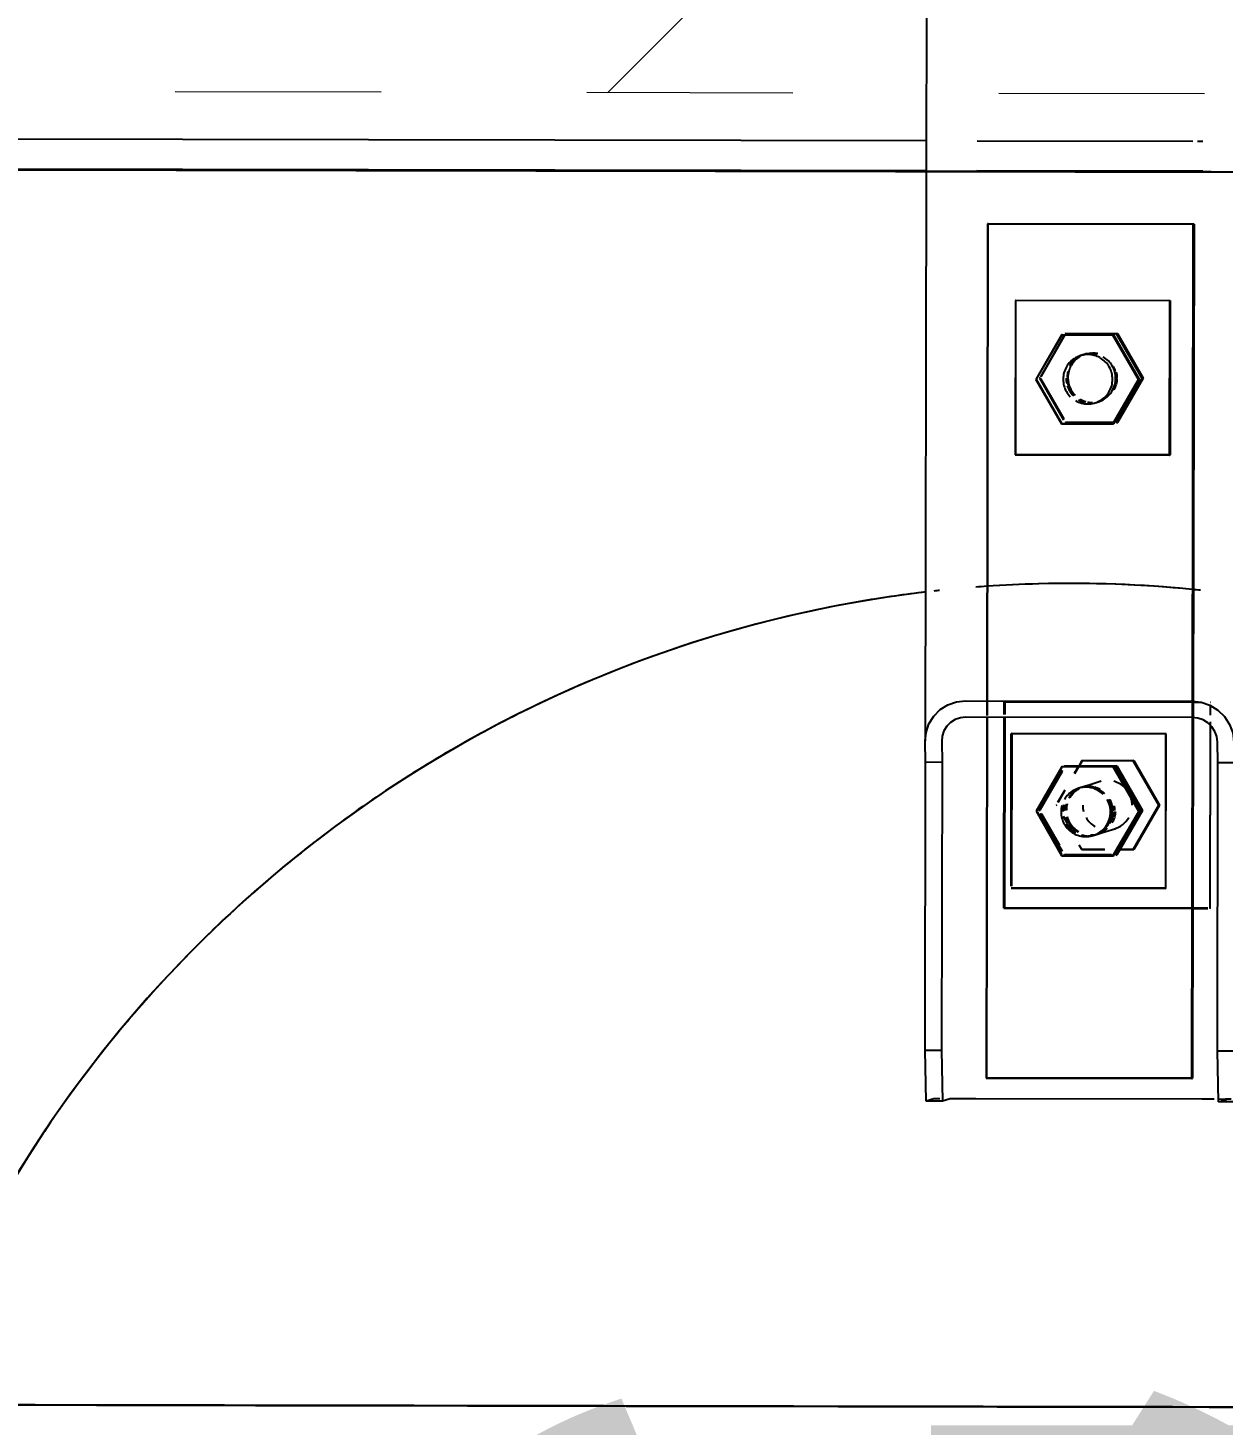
# Model space of a CAD drawing. Header units: metres. Extents: x -354 to -91, y 3 to 562.
# Drawn here: x -270.434 to -269.853, y 508.731 to 509.41 of the extents above; entities that cross this region are included whole.
import ezdxf

# ---------------------------------------------------------------- set-up
doc = ezdxf.new("R2010")
doc.units = ezdxf.units.M
doc.linetypes.add('JacobsDash', pattern=[0.0045, 0.003, -0.0015])
for name, color, linetype, lineweight in [('A-ANNO-NOTE', 7, 'Continuous', 9), ('A-DETL', 7, 'Continuous', 13), ('A-DETL-GENF', 7, 'Continuous', 9), ('A-GENM', 7, 'Continuous', 25)]:
    doc.layers.add(name, color=color, linetype=linetype, lineweight=lineweight)
doc.styles.add('Arial Narrow_2', font='ARIALN.TTF', dxfattribs={"height": 0.0025})

# ---------------------------------------------------------------- blocks, each defined once
blk = doc.blocks.new('T2DPAA-T2D-C3S-RW-M2D-100010_dwg-40802999-DRG-2873034 - CONSTRUCTION SEQUENCE STAGE A8')
at = {"color": 254, "lineweight": 25, "true_color": 0xdedede}
for p, q in [((14.74467, -595.37431), (14.17176, -593.20304)), ((14.77882, -595.50374), (14.75084, -595.39768))]:
    blk.add_line(p, q, dxfattribs=at)
blk = doc.blocks.new('T2DPAA-T2D-PWC-RW-M2D-100010_RoadDesign_rvt-1-DRG-2873034 - CONSTRUCTION SEQUENCE STAGE A8')
at = {"color": 254, "lineweight": 25, "true_color": 0xd0d0d0, "rotation": 75.11694444444437}
blk.add_blockref('T2DPAA-T2D-C3S-RW-M2D-100010_dwg-40802999-DRG-2873034 - CONSTRUCTION SEQUENCE STAGE A8', (-1722.33704, 648.01046), dxfattribs=at)
blk = doc.blocks.new('Foundations-Piles - Px-1200-66435333-DRG-2873034 - CONSTRUCTION SEQUENCE STAGE A8')
at = {"layer": 'A-GENM', "color": 9, "true_color": 0xbebebe}
for start, end in [(21.6127, 85.26056), (65.45455, 81.81818), (57.27273, 65.45455), (49.09091, 57.27273), (40.90909, 49.09091), (32.72727, 40.90909), (24.54545, 32.72727), (21.6127, 24.54545), (20.97809, 21.24514), (20.97809, 21.24514), (18.78918, 19.28543), (18.78918, 19.28543), (16.36364, 18.78918), (9.23927, 18.78918), (9.23927, 16.36364), (8.854, 9.21513), (8.854, 9.21513)]:
    blk.add_arc((0, 0), 0.6, start, end, dxfattribs=at)
blk = doc.blocks.new('StitchPour_RS39B_01 - StitchPour_RS39B_01-60507265-DRG-2873034 - CONSTRUCTION SEQUENCE STAGE A8')
at = {"layer": 'A-GENM', "color": 253, "true_color": 0xa3a3a3}
for points, knots in [([(96.57154, 41.10222), (96.58847, 41.03803), (96.74551, 40.4429), (97.04263, 39.31682), (97.46291, 37.724), (97.88319, 36.13119), (98.16338, 35.06933), (98.30347, 34.5384)], [-0.3434083, -0.3434083, -0.3434083, -0.3434083, -0.3333333, -0.25, -0.1666667, -0.0833333, 0, 0, 0, 0]), ([(98.88361, 34.69147), (98.74352, 35.22242), (98.46333, 36.28431), (98.10804, 37.63082), (97.89284, 38.44638), (97.81775, 38.73098)], [-1, -1, -1, -1, -0.9166667, -0.8333333, -0.7886633, -0.7886633, -0.7886633, -0.7886633])]:
    blk.add_open_spline(points, degree=3, knots=knots, dxfattribs=at)
at = {"layer": 'A-GENM', "color": 9, "true_color": 0xbebebe}
blk.add_open_spline([(98.63826, 35.62134), (98.57995, 35.84233), (98.38898, 36.56609), (98.19801, 37.28984), (98.06535, 37.79261)], degree=3, knots=[-0.9513517, -0.9513517, -0.9513517, -0.9513517, -0.9166667, -0.8377568, -0.8377568, -0.8377568, -0.8377568], dxfattribs=at)
for points in [[(98.25916, 34.70631), (98.13384, 35.18127), (98.00852, 35.65623), (97.88319, 36.13119)], [(98.67027, 35.50001), (98.66166, 35.53266), (98.65304, 35.56531), (98.64443, 35.59797)]]:
    blk.add_open_spline(points, degree=3, dxfattribs=at)
at = {"layer": 'A-GENM', "color": 253, "true_color": 0xa3a3a3}
blk.add_open_spline([(98.67241, 35.49191), (98.6717, 35.49461), (98.67098, 35.49731), (98.67027, 35.50001)], degree=3, dxfattribs=at)
blk = doc.blocks.new('Barrier-Precast-MPB-03-B - Typical-68652177-DRG-2873034 - CONSTRUCTION SEQUENCE STAGE A8')
at = {"layer": 'A-GENM', "color": 253, "true_color": 0xa3a3a3}
for p, q in [((-0.00024, -0.2973), (0.00314, 3.87417)), ((-0.01261, 2.94296), (-0.01253, 3.04785)), ((-0.01252, 3.05012), (-0.01252, 3.05267)), ((0.00239, 2.94295), (0.00248, 3.05264)), ((-0.01445, 0.67321), (-0.01263, 2.91879)), ((0.00055, 0.6732), (0.00237, 2.91878))]:
    blk.add_line(p, q, dxfattribs=at)
blk = doc.blocks.new('Barrier-Bracket-Assembly-Type02 - bracket-67298860-DRG-2873034 - CONSTRUCTION SEQUENCE STAGE A8')
at = {"layer": 'A-GENM', "color": 253, "true_color": 0xa3a3a3}
for p, q in [((-1143.14918, 509.63803), (-1143.14936, 509.5266)), ((-1143.14917, 509.63803), (-1143.14476, 509.63941)), ((-1143.14118, 509.63802), (-1143.13676, 509.63939)), ((-1143.01962, 509.63767), (-1143.1296, 509.63786)), ((-1143.01946, 509.63772), (-1143.12943, 509.63792)), ((-1143.12451, 509.63945), (-1143.01454, 509.63925)), ((-1143.12434, 509.6395), (-1143.01437, 509.6393)), ((-1143.00279, 509.63915), (-1143.00721, 509.63778)), ((-1142.99479, 509.63914), (-1142.99921, 509.63776)), ((-1142.99497, 509.52632), (-1142.99479, 509.63914)), ((-1143.14936, 509.5266), (-1143.14967, 509.33998)), ((-1142.99528, 509.33971), (-1142.99497, 509.52632)), ((-1143.14967, 509.33998), (-1143.15012, 509.06347)), ((-1142.99602, 508.88916), (-1142.99528, 509.33971)), ((-1143.146, 509.07542), (-1143.14289, 509.07856)), ((-1143.14289, 509.07856), (-1143.13915, 509.08092)), ((-1143.13915, 509.08092), (-1143.13495, 509.08239)), ((-1143.13495, 509.08239), (-1143.13051, 509.08288)), ((-1143.13051, 509.08288), (-1143.02053, 509.08268)), ((-1143.02053, 509.08268), (-1143.01607, 509.08217)), ((-1143.01607, 509.08217), (-1143.01182, 509.0807)), ((-1143.01182, 509.0807), (-1143.00798, 509.07832)), ((-1143.00798, 509.07832), (-1143.00475, 509.07517)), ((-1143.1497, 509.06746), (-1143.1483, 509.07166)), ((-1143.1483, 509.07166), (-1143.146, 509.07542)), ((-1143.13965, 509.07046), (-1143.14103, 509.0682)), ((-1143.13778, 509.07234), (-1143.13965, 509.07046)), ((-1143.13554, 509.07376), (-1143.13778, 509.07234)), ((-1143.13302, 509.07463), (-1143.13554, 509.07376)), ((-1143.13035, 509.07493), (-1143.13302, 509.07463)), ((-1143.02038, 509.07473), (-1143.13035, 509.07493)), ((-1143.0177, 509.07443), (-1143.02038, 509.07473)), ((-1143.01515, 509.07354), (-1143.0177, 509.07443)), ((-1143.01285, 509.07212), (-1143.01515, 509.07354)), ((-1143.01091, 509.07023), (-1143.01285, 509.07212)), ((-1143.00944, 509.06796), (-1143.01091, 509.07023)), ((-1143.00475, 509.07517), (-1143.0023, 509.0714)), ((-1143.0023, 509.0714), (-1143.00074, 509.0672)), ((-1143.15012, 509.06347), (-1143.1497, 509.06746)), ((-1143.15012, 509.06304), (-1143.15012, 509.06347)), ((-1143.14187, 509.06568), (-1143.14212, 509.06328)), ((-1143.14212, 509.06328), (-1143.14212, 509.06303)), ((-1143.14103, 509.0682), (-1143.14187, 509.06568)), ((-1143.0085, 509.06544), (-1143.00944, 509.06796)), ((-1143.00815, 509.06279), (-1143.0085, 509.06544)), ((-1143.00074, 509.0672), (-1143.00015, 509.06278)), ((-1143.14992, 509.05311), (-1143.15012, 509.06304)), ((-1143.14212, 509.06303), (-1143.14192, 509.05309)), ((-1143.00795, 509.05286), (-1143.00815, 509.06279)), ((-1143.00015, 509.06278), (-1142.99996, 509.05284)), ((-1143.15015, 508.91311), (-1143.14992, 509.05311)), ((-1143.14992, 509.05311), (-1143.14192, 509.05309)), ((-1143.14192, 509.05309), (-1143.14215, 508.9131)), ((-1143.00818, 508.91286), (-1143.00795, 509.05286)), ((-1143.00795, 509.05286), (-1142.99996, 509.05284)), ((-1142.99996, 509.05284), (-1143.00019, 508.91285)), ((-1143.14967, 508.88828), (-1143.15015, 508.91311)), ((-1143.15015, 508.91311), (-1143.14215, 508.9131)), ((-1143.14215, 508.9131), (-1143.14167, 508.88826)), ((-1143.0077, 508.88802), (-1143.00818, 508.91286)), ((-1143.00818, 508.91286), (-1143.00019, 508.91285)), ((-1143.00019, 508.91285), (-1142.9997, 508.88801)), ((-1143.14599, 508.88942), (-1143.14967, 508.88828)), ((-1143.14167, 508.88826), (-1143.14967, 508.88828)), ((-1143.13799, 508.88941), (-1143.14167, 508.88826)), ((-1143.01577, 508.88927), (-1143.12574, 508.88947)), ((-1143.01577, 508.88932), (-1143.12557, 508.88952)), ((-1143.0077, 508.88802), (-1143.00402, 508.88917)), ((-1142.9997, 508.88801), (-1143.0077, 508.88802)), ((-1142.9997, 508.88801), (-1142.99602, 508.88916))]:
    blk.add_line(p, q, dxfattribs=at)
for centre, major_axis, start_param, end_param in [((-1143.12918, 509.63799), (-0.02, 0.00003), 6.262179, 6.283185), ((-1143.12918, 509.63799), (-0.02, 0.00003), 0, 0.240793), ((-1143.12918, 509.63799), (-0.02, 0.00003), 0.240793, 0.502592), ((-1143.12918, 509.63799), (-0.02, 0.00003), 0.502592, 0.764392), ((-1143.12477, 509.63937), (-0.02, 0.00003), 6.000379, 6.262179), ((-1143.12477, 509.63937), (-0.02, 0.00003), 5.73858, 6.000379), ((-1143.12918, 509.63799), (-0.02, 0.00003), 0.764392, 1.026191), ((-1143.12477, 509.63937), (-0.02, 0.00003), 5.476781, 5.73858), ((-1143.12918, 509.63799), (-0.012, 0.00002), 0, 0.240793), ((-1143.12918, 509.63799), (-0.012, 0.00002), 0.240793, 0.502592), ((-1143.12918, 509.63799), (-0.012, 0.00002), 0.502592, 0.764392), ((-1143.12918, 509.63799), (-0.02, 0.00003), 1.026191, 1.28799), ((-1143.12477, 509.63937), (-0.02, 0.00003), 5.214981, 5.476781), ((-1143.12918, 509.63799), (-0.012, 0.00002), 0.764392, 1.026191), ((-1143.12477, 509.63937), (-0.012, 0.00002), 6.000379, 6.262179), ((-1143.12477, 509.63937), (-0.012, 0.00002), 5.73858, 6.000379), ((-1143.12918, 509.63799), (-0.012, 0.00002), 1.026191, 1.28799), ((-1143.12477, 509.63937), (-0.012, 0.00002), 5.476781, 5.73858), ((-1143.12918, 509.63799), (-0.02, 0.00003), 1.28799, 1.54979), ((-1143.12477, 509.63937), (-0.02, 0.00003), 4.953182, 5.214981), ((-1143.12477, 509.63937), (-0.012, 0.00002), 5.214981, 5.476781), ((-1143.12918, 509.63799), (-0.012, 0.00002), 1.28799, 1.54979), ((-1143.12477, 509.63937), (-0.012, 0.00002), 4.953182, 5.214981), ((-1143.12477, 509.63937), (-0.02, 0.00003), 4.691382, 4.953182), ((-1143.12477, 509.63937), (-0.012, 0.00002), 4.691382, 4.953182), ((-1143.0192, 509.6378), (-0.02, 0.00003), 1.54979, 1.811589), ((-1143.0192, 509.6378), (-0.012, 0.00002), 1.54979, 1.811589), ((-1143.0192, 509.6378), (-0.012, 0.00002), 1.811589, 2.073389), ((-1143.01479, 509.63917), (-0.012, 0.00002), 4.429583, 4.691382), ((-1143.0192, 509.6378), (-0.02, 0.00003), 1.811589, 2.073389), ((-1143.01479, 509.63917), (-0.02, 0.00003), 4.429583, 4.691382), ((-1143.0192, 509.6378), (-0.012, 0.00002), 2.073389, 2.335188), ((-1143.01479, 509.63917), (-0.012, 0.00002), 4.167784, 4.429583), ((-1143.0192, 509.6378), (-0.012, 0.00002), 2.335188, 2.596987), ((-1143.0192, 509.6378), (-0.02, 0.00003), 2.073389, 2.335188), ((-1143.01479, 509.63917), (-0.02, 0.00003), 4.167784, 4.429583), ((-1143.0192, 509.6378), (-0.012, 0.00002), 2.596987, 2.858787), ((-1143.01479, 509.63917), (-0.012, 0.00002), 3.905984, 4.167784), ((-1143.0192, 509.6378), (-0.012, 0.00002), 2.858787, 3.120586), ((-1143.01479, 509.63917), (-0.012, 0.00002), 3.644185, 3.905984), ((-1143.0192, 509.6378), (-0.02, 0.00003), 2.335188, 2.596987), ((-1143.01479, 509.63917), (-0.02, 0.00003), 3.905984, 4.167784), ((-1143.01479, 509.63917), (-0.012, 0.00002), 3.382386, 3.644185), ((-1143.01479, 509.63917), (-0.012, 0.00002), 3.141593, 3.382386), ((-1143.0192, 509.6378), (-0.02, 0.00003), 2.596987, 2.858787), ((-1143.01479, 509.63917), (-0.02, 0.00003), 3.644185, 3.905984), ((-1143.0192, 509.6378), (-0.02, 0.00003), 2.858787, 3.120586), ((-1143.01479, 509.63917), (-0.02, 0.00003), 3.382386, 3.644185), ((-1143.01479, 509.63917), (-0.02, 0.00003), 3.141593, 3.382386), ((-1143.01479, 509.63917), (-0.02, 0.00003), 3.120586, 3.141593), ((-1143.12599, 508.88939), (-0.02, 0.00003), 5.73858, 6.262179), ((-1143.12599, 508.88939), (-0.012, 0.00002), 6.000379, 6.262179), ((-1143.12599, 508.88939), (-0.012, 0.00002), 5.73858, 6.000379), ((-1143.12599, 508.88939), (-0.012, 0.00002), 5.476781, 5.73858), ((-1143.12599, 508.88939), (-0.02, 0.00003), 5.007598, 5.143468), ((-1143.12599, 508.88939), (-0.012, 0.00002), 5.214981, 5.476781), ((-1143.12599, 508.88939), (-0.012, 0.00002), 4.953182, 5.214981), ((-1143.12599, 508.88939), (-0.02, 0.00003), 4.69986, 4.856928), ((-1143.12599, 508.88939), (-0.012, 0.00002), 4.691382, 4.953182), ((-1143.01602, 508.88919), (-0.012, 0.00002), 4.429583, 4.691382), ((-1143.01602, 508.88919), (-0.02, 0.00003), 4.542838, 4.691382), ((-1143.01602, 508.88919), (-0.012, 0.00002), 4.167784, 4.429583), ((-1143.01602, 508.88919), (-0.012, 0.00002), 3.382386, 3.905984), ((-1143.01602, 508.88919), (-0.012, 0.00002), 3.141593, 3.382386), ((-1143.01602, 508.88919), (-0.02, 0.00003), 3.905984, 4.084756), ((-1143.01602, 508.88919), (-0.02, 0.00003), 3.141593, 3.644185), ((-1143.01602, 508.88919), (-0.02, 0.00003), 3.120586, 3.141593)]:
    blk.add_ellipse(centre, major_axis=major_axis, ratio=0.006586, start_param=start_param, end_param=end_param, dxfattribs=at)
blk = doc.blocks.new('Barrier-Bracket-Bolt-Installation - Bolt-V66-DRG-2873034 - CONSTRUCTION SEQUENCE STAGE A8')
at = {"layer": 'A-GENM', "color": 9, "true_color": 0xbebebe}
for p, q in [((-1143.11174, 509.07624), (-1143.11173, 509.08216)), ((-1143.11173, 509.08216), (-1143.11152, 509.08223)), ((-1143.02052, 509.082), (-1143.11173, 509.08216)), ((-1143.11152, 509.08216), (-1143.11153, 509.07626)), ((-1143.02052, 509.08207), (-1143.11152, 509.08223)), ((-1143.01614, 509.08206), (-1143.02028, 509.08207)), ((-1143.01618, 509.08199), (-1143.02028, 509.082)), ((-1143.01176, 509.08066), (-1143.01176, 509.0758)), ((-1143.01154, 509.08205), (-1143.01175, 509.08199)), ((-1143.01155, 509.07594), (-1143.01155, 509.08053)), ((-1143.1119, 508.98217), (-1143.11174, 509.0749)), ((-1143.11153, 509.07489), (-1143.11169, 508.98223)), ((-1143.01177, 509.07253), (-1143.01192, 508.98199)), ((-1143.01171, 508.98205), (-1143.01156, 509.0726)), ((-1143.11169, 508.98223), (-1143.1119, 508.98217)), ((-1143.1119, 508.98217), (-1143.02045, 508.982)), ((-1143.02045, 508.98207), (-1143.11169, 508.98223)), ((-1143.0129, 508.98206), (-1143.02045, 508.98207)), ((-1143.02045, 508.982), (-1143.0129, 508.98199)), ((-1143.01192, 508.98199), (-1143.01171, 508.98205))]:
    blk.add_line(p, q, dxfattribs=at)
at = {"layer": 'A-GENM', "color": 253, "true_color": 0xa3a3a3}
for p, q in [((-1143.10845, 508.99286), (-1143.10833, 509.06681)), ((-1143.10833, 509.06681), (-1143.10812, 509.06688)), ((-1143.03335, 509.06668), (-1143.10833, 509.06681)), ((-1143.10812, 509.06681), (-1143.10824, 508.99285)), ((-1143.03314, 509.06674), (-1143.10812, 509.06688)), ((-1143.03335, 509.06668), (-1143.03347, 508.99168)), ((-1143.03314, 509.06674), (-1143.03335, 509.06668)), ((-1143.03326, 508.99175), (-1143.03314, 509.06674)), ((-1143.10825, 508.99188), (-1143.10846, 508.99181)), ((-1143.10846, 508.99181), (-1143.03347, 508.99168)), ((-1143.03347, 508.99175), (-1143.10825, 508.99188)), ((-1143.03347, 508.99168), (-1143.03326, 508.99175))]:
    blk.add_line(p, q, dxfattribs=at)
blk = doc.blocks.new('Barrier-Bracket-Plate - BarrierPlate-V67-DRG-2873034 - CONSTRUCTION SEQUENCE STAGE A8')
at = {"layer": 'A-GENM', "color": 253, "true_color": 0xa3a3a3}
for p, q in [((-1143.11988, 509.3145), (-1143.12027, 509.07564)), ((-1143.11993, 509.07566), (-1143.11954, 509.3145)), ((-1143.11954, 509.3146), (-1143.11988, 509.3145)), ((-1143.02015, 509.31432), (-1143.11988, 509.3145)), ((-1143.11954, 509.3146), (-1143.02015, 509.31443)), ((-1143.02029, 509.07488), (-1143.0199, 509.31432)), ((-1143.01956, 509.31443), (-1143.01996, 509.07546)), ((-1143.01956, 509.31443), (-1143.0199, 509.31432)), ((-1143.12027, 509.07491), (-1143.12056, 508.89951)), ((-1143.12022, 508.89961), (-1143.11994, 509.07491)), ((-1143.02058, 508.89933), (-1143.02029, 509.07488)), ((-1143.01996, 509.07546), (-1143.02024, 508.89944)), ((-1143.12022, 508.89961), (-1143.12056, 508.89951)), ((-1143.12056, 508.89951), (-1143.02058, 508.89933)), ((-1143.02058, 508.89944), (-1143.12022, 508.89961)), ((-1143.02058, 508.89933), (-1143.02024, 508.89944))]:
    blk.add_line(p, q, dxfattribs=at)
blk = doc.blocks.new('Barrier-Bracket-Bolt-Levelling - Bolt-V60-DRG-2873034 - CONSTRUCTION SEQUENCE STAGE A8')
at = {"layer": 'A-GENM', "color": 253, "true_color": 0xa3a3a3}
for p, q in [((-1145.50573, 509.28161), (-1145.50586, 509.20661)), ((-1145.50552, 509.28168), (-1145.50573, 509.28161)), ((-1145.43075, 509.28148), (-1145.50573, 509.28161)), ((-1145.50565, 509.20668), (-1145.50552, 509.28161)), ((-1145.50552, 509.28168), (-1145.43054, 509.28154)), ((-1145.43087, 509.20648), (-1145.43075, 509.28148)), ((-1145.43054, 509.28154), (-1145.43075, 509.28148)), ((-1145.43054, 509.28154), (-1145.43066, 509.20654)), ((-1145.50565, 509.20668), (-1145.50586, 509.20661)), ((-1145.50586, 509.20661), (-1145.43087, 509.20648)), ((-1145.43087, 509.20654), (-1145.50565, 509.20668)), ((-1145.43087, 509.20648), (-1145.43066, 509.20654))]:
    blk.add_line(p, q, dxfattribs=at)
blk = doc.blocks.new('ConnectionBolt - bolt-V68-DRG-2873034 - CONSTRUCTION SEQUENCE STAGE A8')
at = {"layer": 'A-GENM', "color": 9, "true_color": 0xbebebe}
for p, q in [((-1143.07581, 509.05071), (-1143.0777, 509.04747)), ((-1143.0775, 509.04731), (-1143.07553, 509.05071)), ((-1143.07405, 509.05376), (-1143.07557, 509.05113)), ((-1143.07528, 509.05113), (-1143.0739, 509.05351)), ((-1143.07405, 509.05376), (-1143.07369, 509.05387)), ((-1143.04911, 509.05372), (-1143.07405, 509.05376)), ((-1143.07369, 509.05387), (-1143.04876, 509.05383)), ((-1143.04876, 509.05383), (-1143.04911, 509.05372)), ((-1143.03668, 509.0321), (-1143.04911, 509.05372)), ((-1143.04876, 509.05383), (-1143.03633, 509.03221)), ((-1143.08231, 509.0395), (-1143.08582, 509.03345)), ((-1143.08544, 509.0336), (-1143.08226, 509.03909)), ((-1143.08655, 509.03219), (-1143.0862, 509.0323)), ((-1143.04918, 509.01052), (-1143.03668, 509.0321)), ((-1143.03633, 509.03221), (-1143.04883, 509.01063)), ((-1143.03668, 509.0321), (-1143.03633, 509.03221)), ((-1143.0814, 509.02394), (-1143.08291, 509.02658)), ((-1143.0792, 509.02013), (-1143.08056, 509.02249)), ((-1143.07548, 509.01292), (-1143.07412, 509.01056)), ((-1143.07412, 509.01056), (-1143.07376, 509.01067)), ((-1143.07412, 509.01056), (-1143.06289, 509.01054)), ((-1143.06303, 509.01066), (-1143.07376, 509.01067)), ((-1143.05606, 509.01053), (-1143.04918, 509.01052)), ((-1143.04937, 509.01063), (-1143.056, 509.01064)), ((-1143.04918, 509.01052), (-1143.04883, 509.01063))]:
    blk.add_line(p, q, dxfattribs=at)
at = {"layer": 'A-GENM', "color": 253, "true_color": 0xa3a3a3}
for p, q in [((-1143.06518, 509.0436), (-1143.07008, 509.04207)), ((-1143.07008, 509.04207), (-1143.07569, 509.04032)), ((-1143.06855, 509.01741), (-1143.06244, 509.01932)), ((-1143.06244, 509.01932), (-1143.05804, 509.02068))]:
    blk.add_line(p, q, dxfattribs=at)
at = {"layer": 'A-GENM', "color": 9, "true_color": 0xbebebe}
for start_param, end_param in [(6.241158, 6.283185), (5.193961, 5.717559), (1.26697, 1.528769), (4.408562, 4.670362), (1.790569, 2.052368), (2.052368, 2.314167), (3.099565, 3.884964)]:
    blk.add_ellipse((-1143.06161, 509.03214), major_axis=(-0.00357, 0.01146), ratio=0.999758, start_param=start_param, end_param=end_param, dxfattribs=at)
at = {"layer": 'A-GENM', "color": 253, "true_color": 0xa3a3a3}
for start_param, end_param in [(0.481572, 0.743371), (0.219772, 0.481572), (0, 0.219772), (6.241158, 6.283185), (5.979359, 6.241158), (5.193961, 5.979359), (1.00517, 1.26697), (3.099565, 4.932161), (1.26697, 1.528769), (1.528769, 1.790569), (1.790569, 2.052368), (2.052368, 2.314167), (2.314167, 2.575967), (2.575967, 2.837766), (2.837766, 3.099566)]:
    blk.add_ellipse((-1143.07212, 509.02887), major_axis=(-0.00357, 0.01146), ratio=0.999758, start_param=start_param, end_param=end_param, dxfattribs=at)
blk = doc.blocks.new('ConnectionNut - nut-V69-DRG-2873034 - CONSTRUCTION SEQUENCE STAGE A8')
at = {"layer": 'A-GENM', "color": 253, "true_color": 0xa3a3a3}
for p, q in [((-1143.08245, 509.05114), (-1143.082, 509.05128)), ((-1143.05752, 509.0511), (-1143.08245, 509.05114)), ((-1143.082, 509.05128), (-1143.05706, 509.05124)), ((-1143.05706, 509.05124), (-1143.05752, 509.0511)), ((-1143.04508, 509.02948), (-1143.05752, 509.0511)), ((-1143.05706, 509.05124), (-1143.04463, 509.02962)), ((-1143.08359, 509.04919), (-1143.09486, 509.02974)), ((-1143.09437, 509.02994), (-1143.08352, 509.04866)), ((-1143.09496, 509.02957), (-1143.0945, 509.02971)), ((-1143.05759, 509.0079), (-1143.04508, 509.02948)), ((-1143.04463, 509.02962), (-1143.05713, 509.00804)), ((-1143.04508, 509.02948), (-1143.04463, 509.02962)), ((-1143.09422, 509.02829), (-1143.08356, 509.00975)), ((-1143.0847, 509.01266), (-1143.09352, 509.028)), ((-1143.08252, 509.00794), (-1143.08207, 509.00809)), ((-1143.08252, 509.00794), (-1143.05947, 509.0079)), ((-1143.05965, 509.00805), (-1143.08207, 509.00809)), ((-1143.05759, 509.0079), (-1143.05713, 509.00804))]:
    blk.add_line(p, q, dxfattribs=at)
for centre, start_param, end_param in [((-1143.07002, 509.02952), 0.494271, 0.743371), ((-1143.06957, 509.02966), 0.497014, 0.743371), ((-1143.07002, 509.02952), 0.219772, 0.481572), ((-1143.06957, 509.02966), 0.219772, 0.481572), ((-1143.07002, 509.02952), 6.241158, 6.283185), ((-1143.06957, 509.02966), 6.241158, 6.283185), ((-1143.07002, 509.02952), 1.00517, 1.26697), ((-1143.06957, 509.02966), 1.00517, 1.26697), ((-1143.07002, 509.02952), 4.408562, 4.606901), ((-1143.07002, 509.02952), 1.528769, 1.790569), ((-1143.06957, 509.02966), 1.528769, 1.790568), ((-1143.07002, 509.02952), 1.790569, 2.052368), ((-1143.06957, 509.02966), 1.790569, 2.052368), ((-1143.07002, 509.02952), 3.899374, 4.135943), ((-1143.06957, 509.02966), 3.904269, 4.132268), ((-1143.07002, 509.02952), 4.146763, 4.373248), ((-1143.06957, 509.02966), 4.146763, 4.361255), ((-1143.07002, 509.02952), 2.052368, 2.290104), ((-1143.06957, 509.02966), 2.052368, 2.314167), ((-1143.07002, 509.02952), 2.290104, 2.314167), ((-1143.07002, 509.02952), 2.837766, 3.059433), ((-1143.06957, 509.02966), 2.837766, 3.045803), ((-1143.07002, 509.02952), 3.099566, 3.141593), ((-1143.06957, 509.02966), 3.099566, 3.141593), ((-1143.07002, 509.02952), 3.361365, 3.388475), ((-1143.07002, 509.02952), 3.388475, 3.623164), ((-1143.06957, 509.02966), 3.361365, 3.369007)]:
    blk.add_ellipse(centre, major_axis=(-0.00357, 0.01146), ratio=0.999758, start_param=start_param, end_param=end_param, dxfattribs=at)
blk = doc.blocks.new('ConnectionNut - nut-V70-DRG-2873034 - CONSTRUCTION SEQUENCE STAGE A8')
at = {"layer": 'A-GENM', "color": 253, "true_color": 0xa3a3a3}
for p, q in [((-1143.08379, 509.05073), (-1143.09629, 509.02915)), ((-1143.09581, 509.02935), (-1143.08372, 509.0502)), ((-1143.08379, 509.05073), (-1143.08334, 509.05087)), ((-1143.05885, 509.05068), (-1143.08379, 509.05073)), ((-1143.08334, 509.05087), (-1143.0584, 509.05082)), ((-1143.0584, 509.05082), (-1143.05885, 509.05068)), ((-1143.04642, 509.02906), (-1143.05885, 509.05068)), ((-1143.0584, 509.05082), (-1143.04597, 509.0292)), ((-1143.09629, 509.02915), (-1143.09584, 509.02929)), ((-1143.04597, 509.0292), (-1143.05847, 509.00762)), ((-1143.04642, 509.02906), (-1143.04597, 509.0292)), ((-1143.09629, 509.02915), (-1143.08386, 509.00753)), ((-1143.08376, 509.00828), (-1143.09559, 509.02886)), ((-1143.05892, 509.00748), (-1143.04642, 509.02906)), ((-1143.08386, 509.00753), (-1143.08341, 509.00767)), ((-1143.08386, 509.00753), (-1143.05892, 509.00748)), ((-1143.05911, 509.00763), (-1143.08341, 509.00767)), ((-1143.05892, 509.00748), (-1143.05847, 509.00762))]:
    blk.add_line(p, q, dxfattribs=at)
for centre, start_param, end_param in [((-1143.07136, 509.02911), 5.979359, 6.764757), ((-1143.0709, 509.02925), 0, 0.481572), ((-1143.0709, 509.02925), 6.241158, 6.283185), ((-1143.0709, 509.02925), 6.02533, 6.241158), ((-1143.07136, 509.02911), 5.193961, 5.979359), ((-1143.0709, 509.02925), 5.741626, 5.979359), ((-1143.0709, 509.02925), 5.482891, 5.717559), ((-1143.07136, 509.02911), 1.00517, 1.26697), ((-1143.0709, 509.02925), 1.00517, 1.26697), ((-1143.07136, 509.02911), 3.623164, 4.932161), ((-1143.0709, 509.02925), 4.670362, 4.896223), ((-1143.0709, 509.02925), 4.408562, 4.648809), ((-1143.0709, 509.02925), 1.528769, 1.775937), ((-1143.07136, 509.02911), 1.790569, 2.314167), ((-1143.0709, 509.02925), 1.790569, 2.052368), ((-1143.0709, 509.02925), 3.889858, 4.143088), ((-1143.0709, 509.02925), 4.146763, 4.396569), ((-1143.0709, 509.02925), 2.052368, 2.252426), ((-1143.0709, 509.02925), 2.252426, 2.314167), ((-1143.07136, 509.02911), 2.575967, 2.805226), ((-1143.0709, 509.02925), 2.575967, 2.785917), ((-1143.07136, 509.02911), 2.837766, 3.445795), ((-1143.0709, 509.02925), 2.837766, 3.085936), ((-1143.0709, 509.02925), 3.099565, 3.141593), ((-1143.0709, 509.02925), 3.361365, 3.426328), ((-1143.07136, 509.02911), 3.445795, 3.623164), ((-1143.0709, 509.02925), 3.426328, 3.623164)]:
    blk.add_ellipse(centre, major_axis=(-0.00357, 0.01146), ratio=0.999758, start_param=start_param, end_param=end_param, dxfattribs=at)
blk = doc.blocks.new('ConnectionBolt - bolt-V64-DRG-2873034 - CONSTRUCTION SEQUENCE STAGE A8')
at = {"layer": 'A-GENM', "color": 253, "true_color": 0xa3a3a3}
for p, q in [((-1145.4834, 509.26484), (-1145.4959, 509.24326)), ((-1145.49547, 509.24351), (-1145.48311, 509.26483)), ((-1145.48305, 509.26495), (-1145.4834, 509.26484)), ((-1145.45846, 509.26479), (-1145.4834, 509.26484)), ((-1145.48305, 509.26495), (-1145.45811, 509.2649)), ((-1145.45811, 509.2649), (-1145.45846, 509.26479)), ((-1145.44603, 509.24317), (-1145.45846, 509.26479)), ((-1145.45811, 509.2649), (-1145.44568, 509.24328)), ((-1145.47187, 509.2555), (-1145.47418, 509.25478)), ((-1145.49555, 509.24337), (-1145.4959, 509.24326)), ((-1145.4959, 509.24326), (-1145.48347, 509.22164)), ((-1145.48326, 509.222), (-1145.49555, 509.24337)), ((-1145.45853, 509.22159), (-1145.44603, 509.24317)), ((-1145.44568, 509.24328), (-1145.45818, 509.2217)), ((-1145.44568, 509.24328), (-1145.44603, 509.24317)), ((-1145.46704, 509.23187), (-1145.46473, 509.23259)), ((-1145.48312, 509.22175), (-1145.48347, 509.22164)), ((-1145.48347, 509.22164), (-1145.45853, 509.22159)), ((-1145.45847, 509.2217), (-1145.48312, 509.22175)), ((-1145.45853, 509.22159), (-1145.45818, 509.2217))]:
    blk.add_line(p, q, dxfattribs=at)
for centre, start_param, end_param in [((-1145.47061, 509.24332), 0.219772, 0.481572), ((-1145.4683, 509.24404), 0.219772, 0.481572), ((-1145.47061, 509.24332), 0, 0.219772), ((-1145.47061, 509.24332), 6.241158, 6.283185), ((-1145.47061, 509.24332), 5.979359, 6.241158), ((-1145.4683, 509.24404), 6.241158, 6.283185), ((-1145.47061, 509.24332), 5.717559, 5.979359), ((-1145.4683, 509.24404), 5.762127, 5.979359), ((-1145.47061, 509.24332), 5.476862, 5.717559), ((-1145.47061, 509.24332), 5.193961, 5.45576), ((-1145.47061, 509.24332), 1.00517, 1.26697), ((-1145.47061, 509.24332), 0.743371, 1.00517), ((-1145.47061, 509.24332), 0.481572, 0.743371), ((-1145.4683, 509.24404), 1.00517, 1.26697), ((-1145.4683, 509.24404), 0.760188, 1.00517), ((-1145.4683, 509.24404), 0.481572, 0.743371), ((-1145.47061, 509.24332), 4.932161, 5.193961), ((-1145.47061, 509.24332), 4.670362, 4.932161), ((-1145.47061, 509.24332), 4.408562, 4.670362), ((-1145.4683, 509.24404), 4.408562, 4.630449), ((-1145.47061, 509.24332), 1.26697, 1.528769), ((-1145.47061, 509.24332), 1.528769, 1.790569), ((-1145.4683, 509.24404), 1.276913, 2.052368), ((-1145.47061, 509.24332), 3.884964, 4.146763), ((-1145.47061, 509.24332), 4.146763, 4.408562), ((-1145.4683, 509.24404), 3.894027, 4.139958), ((-1145.4683, 509.24404), 4.146763, 4.386352), ((-1145.47061, 509.24332), 1.790569, 2.052368), ((-1145.47061, 509.24332), 2.314167, 2.575967), ((-1145.4683, 509.24404), 2.314167, 2.566024), ((-1145.47061, 509.24332), 3.141593, 3.361365), ((-1145.47061, 509.24332), 3.361365, 3.623164), ((-1145.47061, 509.24332), 3.623164, 3.884964), ((-1145.47061, 509.24332), 2.575967, 2.837766), ((-1145.4683, 509.24404), 2.631341, 2.837766), ((-1145.47061, 509.24332), 2.837766, 3.099566), ((-1145.47061, 509.24332), 3.099566, 3.141593), ((-1145.4683, 509.24404), 3.099565, 3.141593)]:
    blk.add_ellipse(centre, major_axis=(-0.00357, 0.01146), ratio=0.999758, start_param=start_param, end_param=end_param, dxfattribs=at)
blk = doc.blocks.new('ConnectionNut - nut-V65-DRG-2873034 - CONSTRUCTION SEQUENCE STAGE A8')
at = {"layer": 'A-GENM', "color": 253, "true_color": 0xa3a3a3}
for p, q in [((-1145.48191, 509.26483), (-1145.49366, 509.24455)), ((-1145.4931, 509.24487), (-1145.48154, 509.26483)), ((-1145.48112, 509.26555), (-1145.48158, 509.2654)), ((-1145.45664, 509.26536), (-1145.48158, 509.2654)), ((-1145.48112, 509.26555), (-1145.45619, 509.2655)), ((-1145.45619, 509.2655), (-1145.45664, 509.26536)), ((-1145.44421, 509.24374), (-1145.45664, 509.26536)), ((-1145.45619, 509.2655), (-1145.44375, 509.24388)), ((-1145.49363, 509.24397), (-1145.49408, 509.24383)), ((-1145.49408, 509.24383), (-1145.48239, 509.2235)), ((-1145.48212, 509.22396), (-1145.49338, 509.24354)), ((-1145.45671, 509.22216), (-1145.44421, 509.24374)), ((-1145.44375, 509.24388), (-1145.45626, 509.2223)), ((-1145.44375, 509.24388), (-1145.44421, 509.24374)), ((-1145.48119, 509.22235), (-1145.48165, 509.2222)), ((-1145.48165, 509.2222), (-1145.4582, 509.22216)), ((-1145.45812, 509.22231), (-1145.48119, 509.22235)), ((-1145.45671, 509.22216), (-1145.45626, 509.2223))]:
    blk.add_line(p, q, dxfattribs=at)
for centre, start_param, end_param in [((-1145.46914, 509.24378), 0.219772, 0.481572), ((-1145.46869, 509.24392), 0.219772, 0.481572), ((-1145.46914, 509.24378), 0, 0.219772), ((-1145.46914, 509.24378), 6.241158, 6.283185), ((-1145.46869, 509.24392), 6.02533, 6.283185), ((-1145.46914, 509.24378), 5.979359, 6.241158), ((-1145.46914, 509.24378), 5.717559, 5.979359), ((-1145.46869, 509.24392), 5.741626, 5.979359), ((-1145.46914, 509.24378), 5.193961, 5.45576), ((-1145.46869, 509.24392), 1.00517, 1.229033), ((-1145.46914, 509.24378), 0.481572, 0.743371), ((-1145.46869, 509.24392), 0.481572, 0.743371), ((-1145.46914, 509.24378), 4.932161, 5.193961), ((-1145.46914, 509.24378), 4.670362, 4.932161), ((-1145.46869, 509.24392), 4.670362, 4.896223), ((-1145.46914, 509.24378), 4.408562, 4.670362), ((-1145.46869, 509.24392), 4.408562, 4.648809), ((-1145.46914, 509.24378), 1.26697, 1.485365), ((-1145.46869, 509.24392), 1.26697, 2.052368), ((-1145.46914, 509.24378), 1.572174, 1.790569), ((-1145.46914, 509.24378), 3.884964, 4.146763), ((-1145.46869, 509.24392), 3.889858, 4.143088), ((-1145.46914, 509.24378), 4.146763, 4.408562), ((-1145.46869, 509.24392), 4.146763, 4.396569), ((-1145.46914, 509.24378), 1.790569, 2.052368), ((-1145.46914, 509.24378), 2.314167, 2.575967), ((-1145.46869, 509.24392), 2.314167, 2.575967), ((-1145.46914, 509.24378), 3.141593, 3.361365), ((-1145.46914, 509.24378), 3.361365, 3.623164), ((-1145.46914, 509.24378), 3.623164, 3.884964), ((-1145.46914, 509.24378), 3.099566, 3.141593), ((-1145.46869, 509.24392), 3.099565, 3.141593)]:
    blk.add_ellipse(centre, major_axis=(-0.00357, 0.01146), ratio=0.999758, start_param=start_param, end_param=end_param, dxfattribs=at)
blk = doc.blocks.new('T2DPAA-T2D-C3S-RS-M3D-100334_rvt-1-DRG-2873034 - CONSTRUCTION SEQUENCE STAGE A8')
at = {"layer": 'A-GENM', "color": 253, "lineweight": 25, "true_color": 0xa3a3a3}
for name, p, rotation in [('StitchPour_RS39B_01 - StitchPour_RS39B_01-60507265-DRG-2873034 - CONSTRUCTION SEQUENCE STAGE A8', (-1134.0578, 404.8616), 75.11694444444437), ('Barrier-Precast-MPB-03-B - Typical-68652177-DRG-2873034 - CONSTRUCTION SEQUENCE STAGE A8', (-1146.06795, 509.34517), 269.9446405794573), ('Foundations-Piles - Px-1200-66435333-DRG-2873034 - CONSTRUCTION SEQUENCE STAGE A8', (-1143.07941, 508.53985), 75.11694444444437)]:
    blk.add_blockref(name, p, dxfattribs=dict(at, rotation=rotation))
for name, p in [('Barrier-Bracket-Assembly-Type02 - bracket-67298860-DRG-2873034 - CONSTRUCTION SEQUENCE STAGE A8', (0, 0)), ('Barrier-Bracket-Plate - BarrierPlate-V67-DRG-2873034 - CONSTRUCTION SEQUENCE STAGE A8', (0, 0)), ('Barrier-Bracket-Bolt-Levelling - Bolt-V60-DRG-2873034 - CONSTRUCTION SEQUENCE STAGE A8', (2.39947, -0.00427)), ('ConnectionBolt - bolt-V64-DRG-2873034 - CONSTRUCTION SEQUENCE STAGE A8', (2.39947, -0.00427)), ('ConnectionNut - nut-V65-DRG-2873034 - CONSTRUCTION SEQUENCE STAGE A8', (2.39947, -0.00427)), ('Barrier-Bracket-Bolt-Installation - Bolt-V66-DRG-2873034 - CONSTRUCTION SEQUENCE STAGE A8', (0, 0)), ('ConnectionNut - nut-V70-DRG-2873034 - CONSTRUCTION SEQUENCE STAGE A8', (0, 0)), ('ConnectionNut - nut-V69-DRG-2873034 - CONSTRUCTION SEQUENCE STAGE A8', (0, 0)), ('ConnectionBolt - bolt-V68-DRG-2873034 - CONSTRUCTION SEQUENCE STAGE A8', (0, 0))]:
    blk.add_blockref(name, p, dxfattribs=at)
blk = doc.blocks.new('CS_Annot_Centreline Symbol1 - CS_Annot_Centreline Symbol-7988197-DRG-2873034 - CONSTRUCTION SEQUENCE STAGE A8')
at = {"layer": 'A-ANNO-NOTE', "char_height": 0.0025, "attachment_point": 1, "rotation": 180, "style": 'Arial Narrow_2'}
for s, insert, width in [('L', (0.0011466, -0.0032921), 0.00192405), ('C  ', (0.0025191, -0.004626), 0.004409281)]:
    blk.add_mtext(s, dxfattribs=dict(at, insert=insert, width=width))

msp = doc.modelspace()

# ---------------------------------------------------------------- hatches: boundary and pattern name
at = {"layer": 'A-DETL-GENF'}
h = msp.add_hatch(dxfattribs=at)
h.set_pattern_fill('FP_5', color=256, style=0, pattern_type=2)
h.set_pattern_definition([(45, (-500.2926, -694.024), (-0.42426407, 0.42426407), [])])
h.paths.add_polyline_path([(-272.1379, 504.63178), (-272.13788, 504.63178), (-272.12944, 509.38177), (-269.01623, 509.37624), (-269.0148, 509.6107), (-269.00758, 509.61069), (-269.00572, 509.37622), (-268.73368, 509.37573), (-268.64153, 509.90465), (-268.64134, 509.90576), (-266.763, 520.68695), (-275.82462, 520.68695), (-275.82462, 504.63833), (-272.16543, 504.63183)])
h.paths.add_polyline_path([(-273.88277, 509.08985), (-273.88278, 509.08985), (-273.88278, 509.09314)])
h.paths.add_polyline_path([(-274.27368, 509.63066), (-274.27368, 509.63067), (-274.26757, 509.63067)])
h.paths.add_polyline_path([(-271.00494, 509.70557), (-271.00294, 509.70584), (-271.00293, 509.70584)])
h.paths.add_polyline_path([(-273.39919, 509.70804), (-273.39919, 509.70805), (-273.36513, 509.70804)])
h.paths.add_polyline_path([(-269.66251, 509.72493), (-269.66251, 509.72494), (-269.6571, 509.72493)])
h.paths.add_polyline_path([(-270.31511, 509.72591), (-270.31511, 509.72591), (-270.31229, 509.72591)])
h.paths.add_polyline_path([(-268.64153, 509.90465), (-268.64145, 509.9051), (-268.64607, 509.90511)])

# ---------------------------------------------------------------- linework, layer by layer
at = {"layer": 'A-DETL', "color": 143, "linetype": 'JacobsDash', "lineweight": 15, "true_color": 0x78aac8}
msp.add_line((-263.46206, 509.36636), (-272.12944, 509.38177), dxfattribs=at)

# ---------------------------------------------------------------- block references
at = {"lineweight": 5}
for name in ['T2DPAA-T2D-C3S-RS-M3D-100334_rvt-1-DRG-2873034 - CONSTRUCTION SEQUENCE STAGE A8', 'T2DPAA-T2D-PWC-RW-M2D-100010_RoadDesign_rvt-1-DRG-2873034 - CONSTRUCTION SEQUENCE STAGE A8']:
    msp.add_blockref(name, (873.15239, 0), dxfattribs=at)
at = {"layer": 'A-ANNO-NOTE', "xscale": 200, "yscale": 200, "zscale": 200, "rotation": 269.9999999999306}
msp.add_blockref('CS_Annot_Centreline Symbol1 - CS_Annot_Centreline Symbol-7988197-DRG-2873034 - CONSTRUCTION SEQUENCE STAGE A8', (-269.33651, 508.85992), dxfattribs=at)

doc.saveas('drawing.dxf')
